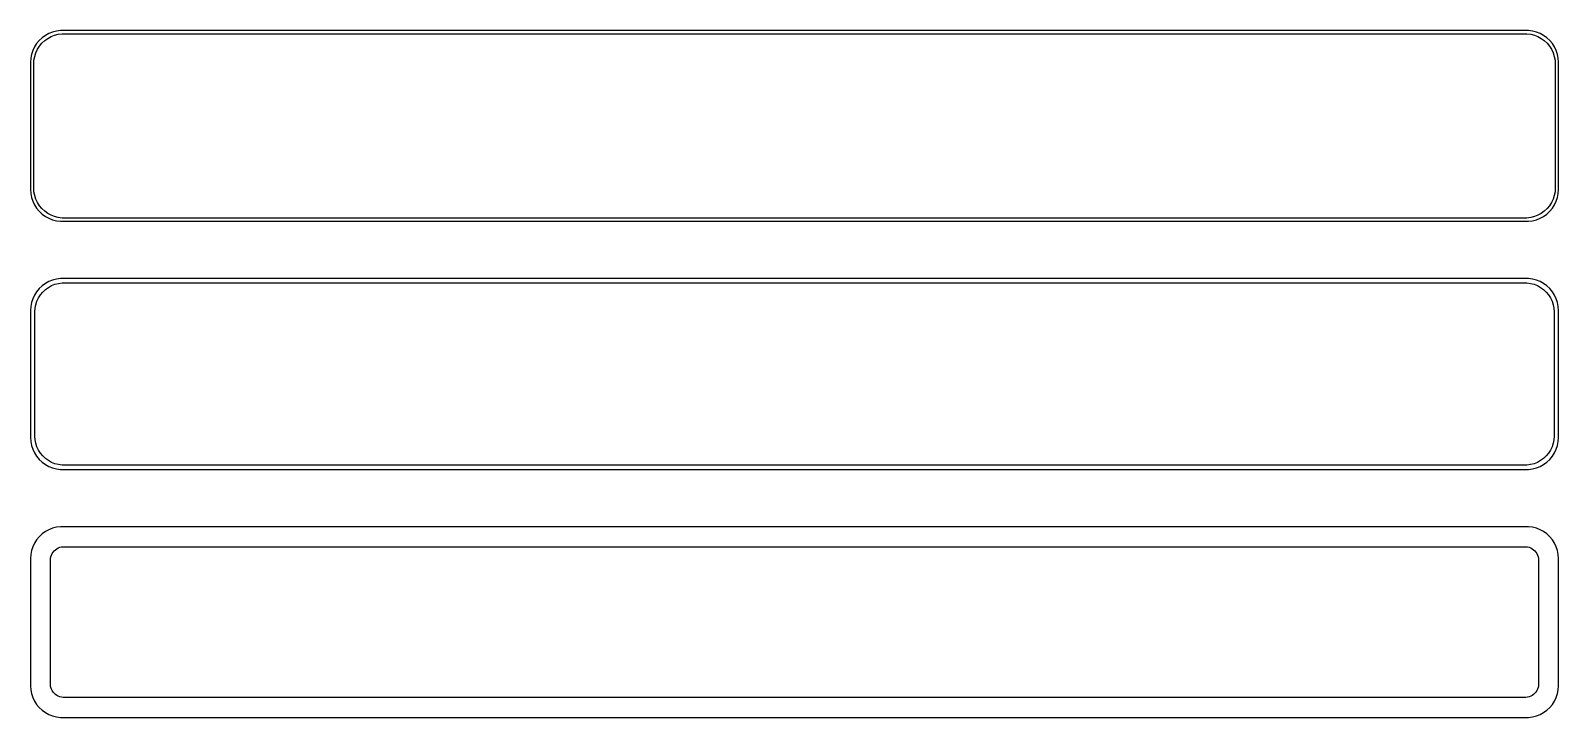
# Model space of a CAD drawing. Header units: metres. Extents: x -120 to 120, y 102 to 210.
import ezdxf

# ---------------------------------------------------------------- set-up
doc = ezdxf.new("R2010")
doc.units = ezdxf.units.M

msp = doc.modelspace()

# ---------------------------------------------------------------- linework, layer by layer
for p, q in [((-118.187, 208.853), (-118.645, 208.423)), ((-117.679, 209.222), (-118.187, 208.853)), ((-117.129, 209.524), (-117.679, 209.222)), ((-117.295, 208.761), (-116.772, 209.048)), ((-116.545, 209.755), (-117.129, 209.524)), ((-116.772, 209.048), (-116.218, 209.268)), ((-115.937, 209.911), (-116.545, 209.755)), ((-116.218, 209.268), (-115.64, 209.416)), ((-115.314, 209.99), (-115.937, 209.911)), ((-115.64, 209.416), (-115.048, 209.491)), ((115.314, 209.99), (-115.314, 209.99)), ((-115.048, 209.491), (115.048, 209.491)), ((115.048, 209.491), (115.64, 209.416)), ((115.937, 209.911), (115.314, 209.99)), ((115.64, 209.416), (116.218, 209.268)), ((116.545, 209.755), (115.937, 209.911)), ((116.218, 209.268), (116.772, 209.048)), ((117.129, 209.524), (116.545, 209.755)), ((116.772, 209.048), (117.295, 208.761)), ((117.679, 209.222), (117.129, 209.524)), ((118.187, 208.853), (117.679, 209.222)), ((118.645, 208.423), (118.187, 208.853)), ((-119.649, 206.841), (-119.843, 206.243)), ((-119.382, 207.409), (-119.649, 206.841)), ((-119.045, 207.939), (-119.382, 207.409)), ((-119.351, 205.931), (-119.166, 206.499)), ((-119.166, 206.499), (-118.912, 207.038)), ((-118.645, 208.423), (-119.045, 207.939)), ((-118.912, 207.038), (-118.593, 207.542)), ((-118.593, 207.542), (-118.213, 208.002)), ((-118.213, 208.002), (-117.778, 208.41)), ((-117.778, 208.41), (-117.295, 208.761)), ((117.295, 208.761), (117.778, 208.41)), ((117.778, 208.41), (118.213, 208.002)), ((118.213, 208.002), (118.593, 207.542)), ((118.593, 207.542), (118.912, 207.038)), ((119.045, 207.939), (118.645, 208.423)), ((118.912, 207.038), (119.166, 206.499)), ((119.382, 207.409), (119.045, 207.939)), ((119.166, 206.499), (119.351, 205.931)), ((119.649, 206.841), (119.382, 207.409)), ((119.843, 206.243), (119.649, 206.841)), ((-119.961, 205.627), (-120, 205)), ((-120, 205), (-120, 185)), ((-119.843, 206.243), (-119.961, 205.627)), ((-119.5, 204.75), (-119.463, 205.345)), ((-119.5, 185.25), (-119.5, 204.75)), ((-119.463, 205.345), (-119.351, 205.931)), ((119.351, 205.931), (119.463, 205.345)), ((119.463, 205.345), (119.5, 204.75)), ((119.5, 204.75), (119.5, 185.25)), ((119.961, 205.627), (119.843, 206.243)), ((120, 205), (119.961, 205.627)), ((120, 185), (120, 205)), ((-120, 185), (-119.961, 184.373)), ((-119.463, 184.655), (-119.5, 185.25)), ((119.5, 185.25), (119.463, 184.655)), ((119.961, 184.373), (120, 185)), ((-119.961, 184.373), (-119.843, 183.757)), ((-119.843, 183.757), (-119.649, 183.159)), ((-119.649, 183.159), (-119.382, 182.591)), ((-119.351, 184.069), (-119.463, 184.655)), ((-119.382, 182.591), (-119.045, 182.061)), ((-119.166, 183.501), (-119.351, 184.069)), ((-118.912, 182.962), (-119.166, 183.501)), ((-118.593, 182.458), (-118.912, 182.962)), ((-118.213, 181.998), (-118.593, 182.458)), ((118.593, 182.458), (118.213, 181.998)), ((118.912, 182.962), (118.593, 182.458)), ((119.166, 183.501), (118.912, 182.962)), ((119.045, 182.061), (119.382, 182.591)), ((119.351, 184.069), (119.166, 183.501)), ((119.463, 184.655), (119.351, 184.069)), ((119.382, 182.591), (119.649, 183.159)), ((119.649, 183.159), (119.843, 183.757)), ((119.843, 183.757), (119.961, 184.373)), ((-119.045, 182.061), (-118.645, 181.577)), ((-118.645, 181.577), (-118.187, 181.147)), ((-117.778, 181.59), (-118.213, 181.998)), ((-118.187, 181.147), (-117.679, 180.778)), ((-117.295, 181.239), (-117.778, 181.59)), ((-117.679, 180.778), (-117.129, 180.476)), ((-116.772, 180.952), (-117.295, 181.239)), ((-117.129, 180.476), (-116.545, 180.245)), ((-116.218, 180.732), (-116.772, 180.952)), ((-116.545, 180.245), (-115.937, 180.089)), ((-115.64, 180.584), (-116.218, 180.732)), ((-115.937, 180.089), (-115.314, 180.01)), ((-115.048, 180.509), (-115.64, 180.584)), ((-115.314, 180.01), (115.314, 180.01)), ((115.048, 180.509), (-115.048, 180.509)), ((115.64, 180.584), (115.048, 180.509)), ((115.314, 180.01), (115.937, 180.089)), ((116.218, 180.732), (115.64, 180.584)), ((115.937, 180.089), (116.545, 180.245)), ((116.772, 180.952), (116.218, 180.732)), ((116.545, 180.245), (117.129, 180.476)), ((117.295, 181.239), (116.772, 180.952)), ((117.129, 180.476), (117.679, 180.778)), ((117.778, 181.59), (117.295, 181.239)), ((117.679, 180.778), (118.187, 181.147)), ((118.213, 181.998), (117.778, 181.59)), ((118.187, 181.147), (118.645, 181.577)), ((118.645, 181.577), (119.045, 182.061)), ((-117.129, 170.524), (-117.679, 170.222)), ((-116.545, 170.755), (-117.129, 170.524)), ((-115.937, 170.911), (-116.545, 170.755)), ((-115.314, 170.99), (-115.937, 170.911)), ((115.314, 170.99), (-115.314, 170.99)), ((115.937, 170.911), (115.314, 170.99)), ((116.545, 170.755), (115.937, 170.911)), ((117.129, 170.524), (116.545, 170.755)), ((117.679, 170.222), (117.129, 170.524)), ((-119.382, 168.409), (-119.649, 167.841)), ((-119.045, 168.939), (-119.382, 168.409)), ((-118.645, 169.423), (-119.045, 168.939)), ((-118.762, 167.956), (-118.454, 168.441)), ((-118.187, 169.853), (-118.645, 169.423)), ((-118.454, 168.441), (-118.088, 168.884)), ((-117.679, 170.222), (-118.187, 169.853)), ((-118.088, 168.884), (-117.668, 169.278)), ((-117.668, 169.278), (-117.203, 169.616)), ((-117.203, 169.616), (-116.699, 169.893)), ((-116.699, 169.893), (-116.165, 170.104)), ((-116.165, 170.104), (-115.608, 170.247)), ((-115.608, 170.247), (-115.037, 170.319)), ((-115.037, 170.319), (115.037, 170.319)), ((115.037, 170.319), (115.608, 170.247)), ((115.608, 170.247), (116.165, 170.104)), ((116.165, 170.104), (116.699, 169.893)), ((116.699, 169.893), (117.203, 169.616)), ((117.203, 169.616), (117.668, 169.278)), ((117.668, 169.278), (118.088, 168.884)), ((118.187, 169.853), (117.679, 170.222)), ((118.088, 168.884), (118.454, 168.441)), ((118.645, 169.423), (118.187, 169.853)), ((118.454, 168.441), (118.762, 167.956)), ((119.045, 168.939), (118.645, 169.423)), ((119.382, 168.409), (119.045, 168.939)), ((119.649, 167.841), (119.382, 168.409)), ((-119.961, 166.627), (-120, 166)), ((-120, 166), (-120, 146)), ((-119.843, 167.243), (-119.961, 166.627)), ((-119.649, 167.841), (-119.843, 167.243)), ((-119.328, 165.75), (-119.292, 166.324)), ((-119.328, 146.25), (-119.328, 165.75)), ((-119.292, 166.324), (-119.185, 166.889)), ((-119.185, 166.889), (-119.007, 167.435)), ((-119.007, 167.435), (-118.762, 167.956)), ((118.762, 167.956), (119.007, 167.435)), ((119.007, 167.435), (119.185, 166.889)), ((119.185, 166.889), (119.292, 166.324)), ((119.292, 166.324), (119.328, 165.75)), ((119.328, 165.75), (119.328, 146.25)), ((119.843, 167.243), (119.649, 167.841)), ((119.961, 166.627), (119.843, 167.243)), ((120, 166), (119.961, 166.627)), ((120, 146), (120, 166)), ((-120, 146), (-119.961, 145.373)), ((-119.961, 145.373), (-119.843, 144.757)), ((-119.843, 144.757), (-119.649, 144.159)), ((-119.649, 144.159), (-119.382, 143.591)), ((-119.292, 145.676), (-119.328, 146.25)), ((-119.185, 145.111), (-119.292, 145.676)), ((-119.007, 144.565), (-119.185, 145.111)), ((-118.762, 144.044), (-119.007, 144.565)), ((-118.454, 143.559), (-118.762, 144.044)), ((118.762, 144.044), (118.454, 143.559)), ((119.007, 144.565), (118.762, 144.044)), ((119.185, 145.111), (119.007, 144.565)), ((119.292, 145.676), (119.185, 145.111)), ((119.328, 146.25), (119.292, 145.676)), ((119.382, 143.591), (119.649, 144.159)), ((119.649, 144.159), (119.843, 144.757)), ((119.843, 144.757), (119.961, 145.373)), ((119.961, 145.373), (120, 146)), ((-119.382, 143.591), (-119.045, 143.061)), ((-119.045, 143.061), (-118.645, 142.577)), ((-118.645, 142.577), (-118.187, 142.147)), ((-118.088, 143.116), (-118.454, 143.559)), ((-118.187, 142.147), (-117.679, 141.778)), ((-117.668, 142.722), (-118.088, 143.116)), ((-117.679, 141.778), (-117.129, 141.476)), ((-117.203, 142.384), (-117.668, 142.722)), ((-116.699, 142.107), (-117.203, 142.384)), ((-116.165, 141.896), (-116.699, 142.107)), ((-115.608, 141.753), (-116.165, 141.896)), ((-115.037, 141.681), (-115.608, 141.753)), ((115.037, 141.681), (-115.037, 141.681)), ((115.608, 141.753), (115.037, 141.681)), ((116.165, 141.896), (115.608, 141.753)), ((116.699, 142.107), (116.165, 141.896)), ((117.203, 142.384), (116.699, 142.107)), ((117.129, 141.476), (117.679, 141.778)), ((117.668, 142.722), (117.203, 142.384)), ((118.088, 143.116), (117.668, 142.722)), ((117.679, 141.778), (118.187, 142.147)), ((118.454, 143.559), (118.088, 143.116)), ((118.187, 142.147), (118.645, 142.577)), ((118.645, 142.577), (119.045, 143.061)), ((119.045, 143.061), (119.382, 143.591)), ((-117.129, 141.476), (-116.545, 141.245)), ((-116.545, 141.245), (-115.937, 141.089)), ((-115.937, 141.089), (-115.314, 141.01)), ((-115.314, 141.01), (115.314, 141.01)), ((115.314, 141.01), (115.937, 141.089)), ((115.937, 141.089), (116.545, 141.245)), ((116.545, 141.245), (117.129, 141.476)), ((-119.045, 129.939), (-119.382, 129.409)), ((-118.645, 130.423), (-119.045, 129.939)), ((-118.187, 130.853), (-118.645, 130.423)), ((-117.679, 131.222), (-118.187, 130.853)), ((-117.129, 131.524), (-117.679, 131.222)), ((-116.545, 131.755), (-117.129, 131.524)), ((-115.937, 131.911), (-116.545, 131.755)), ((-115.314, 131.99), (-115.937, 131.911)), ((115.314, 131.99), (-115.314, 131.99)), ((115.937, 131.911), (115.314, 131.99)), ((116.545, 131.755), (115.937, 131.911)), ((117.129, 131.524), (116.545, 131.755)), ((117.679, 131.222), (117.129, 131.524)), ((118.187, 130.853), (117.679, 131.222)), ((118.645, 130.423), (118.187, 130.853)), ((119.045, 129.939), (118.645, 130.423)), ((119.382, 129.409), (119.045, 129.939)), ((-119.961, 127.627), (-120, 127)), ((-119.843, 128.243), (-119.961, 127.627)), ((-119.649, 128.841), (-119.843, 128.243)), ((-119.382, 129.409), (-119.649, 128.841)), ((-116.843, 127.014), (-116.793, 127.275)), ((-116.793, 127.275), (-116.711, 127.527)), ((-116.711, 127.527), (-116.599, 127.766)), ((-116.599, 127.766), (-116.457, 127.99)), ((-116.457, 127.99), (-116.288, 128.194)), ((-116.288, 128.194), (-116.095, 128.375)), ((-116.095, 128.375), (-115.88, 128.531)), ((-115.88, 128.531), (-115.648, 128.659)), ((-115.648, 128.659), (-115.402, 128.756)), ((-115.402, 128.756), (-115.145, 128.822)), ((-115.145, 128.822), (-114.882, 128.855)), ((-114.882, 128.855), (114.882, 128.855)), ((114.882, 128.855), (115.145, 128.822)), ((115.145, 128.822), (115.402, 128.756)), ((115.402, 128.756), (115.648, 128.659)), ((115.648, 128.659), (115.88, 128.531)), ((115.88, 128.531), (116.095, 128.375)), ((116.095, 128.375), (116.288, 128.194)), ((116.288, 128.194), (116.457, 127.99)), ((116.457, 127.99), (116.599, 127.766)), ((116.599, 127.766), (116.711, 127.527)), ((116.711, 127.527), (116.793, 127.275)), ((116.793, 127.275), (116.843, 127.014)), ((119.649, 128.841), (119.382, 129.409)), ((119.843, 128.243), (119.649, 128.841)), ((119.961, 127.627), (119.843, 128.243)), ((120, 127), (119.961, 127.627)), ((-120, 127), (-120, 107)), ((-116.86, 126.75), (-116.843, 127.014)), ((-116.86, 107.25), (-116.86, 126.75)), ((116.843, 127.014), (116.86, 126.75)), ((116.86, 126.75), (116.86, 107.25)), ((120, 107), (120, 127)), ((-120, 107), (-119.961, 106.373)), ((-119.961, 106.373), (-119.843, 105.757)), ((-119.843, 105.757), (-119.649, 105.159)), ((-116.843, 106.986), (-116.86, 107.25)), ((-116.793, 106.725), (-116.843, 106.986)), ((-116.711, 106.473), (-116.793, 106.725)), ((-116.599, 106.234), (-116.711, 106.473)), ((-116.457, 106.01), (-116.599, 106.234)), ((-116.288, 105.806), (-116.457, 106.01)), ((-116.095, 105.625), (-116.288, 105.806)), ((-115.88, 105.469), (-116.095, 105.625)), ((116.095, 105.625), (115.88, 105.469)), ((116.288, 105.806), (116.095, 105.625)), ((116.457, 106.01), (116.288, 105.806)), ((116.599, 106.234), (116.457, 106.01)), ((116.711, 106.473), (116.599, 106.234)), ((116.793, 106.725), (116.711, 106.473)), ((116.843, 106.986), (116.793, 106.725)), ((116.86, 107.25), (116.843, 106.986)), ((119.649, 105.159), (119.843, 105.757)), ((119.843, 105.757), (119.961, 106.373)), ((119.961, 106.373), (120, 107)), ((-119.649, 105.159), (-119.382, 104.591)), ((-119.382, 104.591), (-119.045, 104.061)), ((-119.045, 104.061), (-118.645, 103.577)), ((-118.645, 103.577), (-118.187, 103.147)), ((-115.648, 105.341), (-115.88, 105.469)), ((-115.402, 105.244), (-115.648, 105.341)), ((-115.145, 105.178), (-115.402, 105.244)), ((-114.882, 105.145), (-115.145, 105.178)), ((114.882, 105.145), (-114.882, 105.145)), ((115.145, 105.178), (114.882, 105.145)), ((115.402, 105.244), (115.145, 105.178)), ((115.648, 105.341), (115.402, 105.244)), ((115.88, 105.469), (115.648, 105.341)), ((118.187, 103.147), (118.645, 103.577)), ((118.645, 103.577), (119.045, 104.061)), ((119.045, 104.061), (119.382, 104.591)), ((119.382, 104.591), (119.649, 105.159)), ((-118.187, 103.147), (-117.679, 102.778)), ((-117.679, 102.778), (-117.129, 102.476)), ((-117.129, 102.476), (-116.545, 102.245)), ((-116.545, 102.245), (-115.937, 102.089)), ((-115.937, 102.089), (-115.314, 102.01)), ((-115.314, 102.01), (115.314, 102.01)), ((115.314, 102.01), (115.937, 102.089)), ((115.937, 102.089), (116.545, 102.245)), ((116.545, 102.245), (117.129, 102.476)), ((117.129, 102.476), (117.679, 102.778)), ((117.679, 102.778), (118.187, 103.147))]:
    msp.add_line(p, q)

doc.saveas('drawing.dxf')
